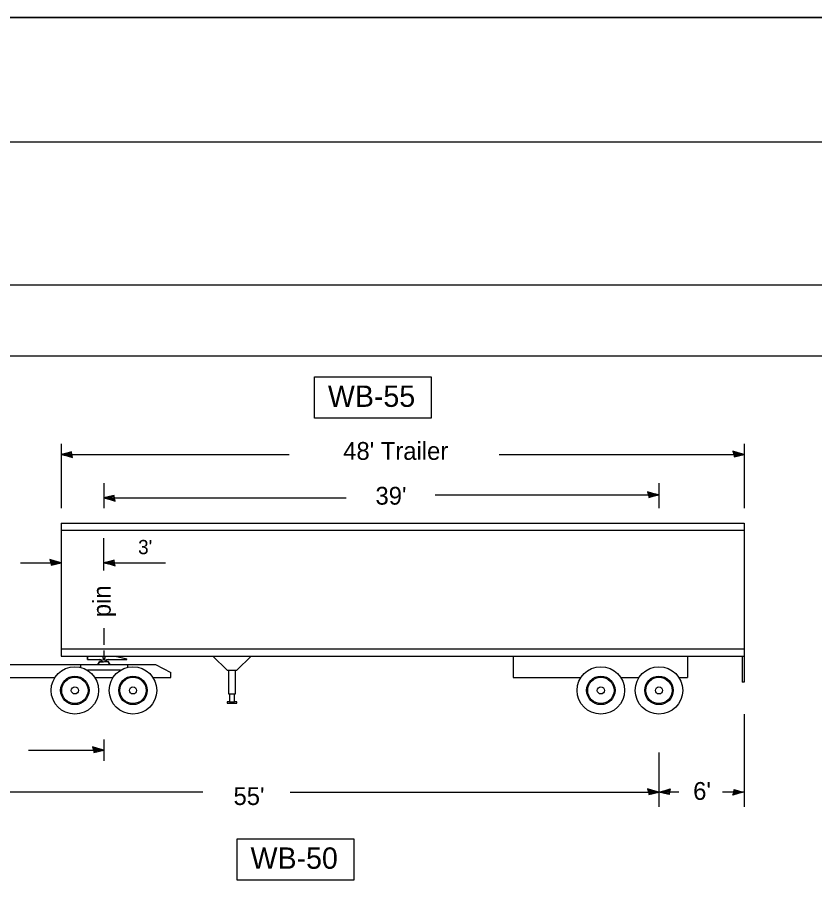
# Model space of a CAD drawing. Extents: x 2145173 to 2147094, y 2149363 to 2149822.
# Drawn here: x 2146606.5 to 2146670.6, y 2149732.5 to 2149802.8 of the extents above; entities that cross this region are included whole.
import ezdxf

# ---------------------------------------------------------------- set-up
doc = ezdxf.new("R2010")
doc.units = 0
for name, color, linetype in [('Design_EX_Roadway Dimensions', 7, 'Continuous'), ('Level 48', 7, 'Continuous'), ('Sheets_50 Reference Boundary', 7, 'Continuous'), ('Sheets_General Details', 7, 'Continuous'), ('Sheets_Printer Plotting Border', 7, 'Continuous'), ('Topo_Building', 7, 'Continuous')]:
    doc.layers.add(name, color=color, linetype=linetype)

msp = doc.modelspace()

# ---------------------------------------------------------------- linework, layer by layer
at = {"layer": 'Design_EX_Roadway Dimensions'}
for p, q in [((2146610.016, 2149768.497), (2146610.016, 2149763.316)), ((2146664.968, 2149768.497), (2146664.968, 2149763.316)), ((2146610.016, 2149767.639), (2146628.361, 2149767.639)), ((2146645.241, 2149767.639), (2146664.968, 2149767.639)), ((2146613.451, 2149765.31), (2146613.451, 2149763.318)), ((2146658.099, 2149765.31), (2146658.099, 2149763.318)), ((2146640.098, 2149764.374), (2146658.099, 2149764.374)), ((2146640.098, 2149764.374), (2146658.099, 2149764.374)), ((2146613.451, 2149764.133), (2146632.936, 2149764.133)), ((2146613.451, 2149758.308), (2146613.451, 2149760.889)), ((2146606.738, 2149758.922), (2146610.016, 2149758.922)), ((2146613.451, 2149758.922), (2146618.41, 2149758.922)), ((2146613.451, 2149753.669), (2146613.451, 2149752.316)), ((2146664.968, 2149746.748), (2146664.968, 2149739.281)), ((2146613.451, 2149744.721), (2146613.451, 2149743.004)), ((2146607.397, 2149743.863), (2146613.451, 2149743.863)), ((2146658.099, 2149743.659), (2146658.099, 2149739.281)), ((2146595.134, 2149740.488), (2146621.396, 2149740.488)), ((2146628.439, 2149740.481), (2146658.099, 2149740.481)), ((2146659.694, 2149740.481), (2146658.099, 2149740.481)), ((2146664.968, 2149740.481), (2146663.222, 2149740.481))]:
    msp.add_line(p, q, dxfattribs=at)
for points in [[(2146610.859, 2149767.618), (2146610.832, 2149767.842), (2146610.474, 2149767.744), (2146610.016, 2149767.639), (2146610.506, 2149767.517), (2146610.932, 2149767.384), (2146610.859, 2149767.618), (2146610.822, 2149767.765), (2146610.328, 2149767.636), (2146610.868, 2149767.467), (2146610.786, 2149767.659), (2146610.561, 2149767.632), (2146610.777, 2149767.572)], [(2146664.13, 2149767.659), (2146664.158, 2149767.435), (2146664.51, 2149767.533), (2146664.968, 2149767.639), (2146664.483, 2149767.76), (2146664.052, 2149767.893), (2146664.13, 2149767.659), (2146664.167, 2149767.513), (2146664.661, 2149767.641), (2146664.121, 2149767.81), (2146664.199, 2149767.618), (2146664.428, 2149767.645), (2146664.208, 2149767.705)], [(2146614.293, 2149764.113), (2146614.266, 2149764.339), (2146613.909, 2149764.238), (2146613.451, 2149764.133), (2146613.941, 2149764.014), (2146614.367, 2149763.881), (2146614.293, 2149764.113), (2146614.257, 2149764.261), (2146613.762, 2149764.133), (2146614.303, 2149763.964), (2146614.22, 2149764.156), (2146613.996, 2149764.129), (2146614.211, 2149764.069)], [(2146657.261, 2149764.394), (2146657.289, 2149764.17), (2146657.641, 2149764.268), (2146658.099, 2149764.374), (2146657.614, 2149764.495), (2146657.183, 2149764.628), (2146657.261, 2149764.394), (2146657.298, 2149764.248), (2146657.792, 2149764.376), (2146657.252, 2149764.545), (2146657.33, 2149764.353), (2146657.559, 2149764.38), (2146657.339, 2149764.44)], [(2146657.261, 2149764.394), (2146657.289, 2149764.17), (2146657.641, 2149764.268), (2146658.099, 2149764.374), (2146657.614, 2149764.495), (2146657.183, 2149764.628), (2146657.261, 2149764.394), (2146657.298, 2149764.248), (2146657.792, 2149764.376), (2146657.252, 2149764.545), (2146657.33, 2149764.353), (2146657.559, 2149764.38), (2146657.339, 2149764.44)], [(2146609.178, 2149758.942), (2146609.206, 2149758.716), (2146609.558, 2149758.817), (2146610.016, 2149758.922), (2146609.531, 2149759.041), (2146609.101, 2149759.174), (2146609.178, 2149758.942), (2146609.215, 2149758.794), (2146609.71, 2149758.922), (2146609.169, 2149759.091), (2146609.247, 2149758.899), (2146609.476, 2149758.926), (2146609.256, 2149758.986)], [(2146609.178, 2149758.942), (2146609.206, 2149758.716), (2146609.558, 2149758.817), (2146610.016, 2149758.922), (2146609.531, 2149759.041), (2146609.101, 2149759.174), (2146609.178, 2149758.942), (2146609.215, 2149758.794), (2146609.71, 2149758.922), (2146609.169, 2149759.091), (2146609.247, 2149758.899), (2146609.476, 2149758.926), (2146609.256, 2149758.986)], [(2146614.293, 2149758.899), (2146614.266, 2149759.123), (2146613.909, 2149759.027), (2146613.451, 2149758.922), (2146613.941, 2149758.801), (2146614.367, 2149758.665), (2146614.293, 2149758.899), (2146614.257, 2149759.048), (2146613.762, 2149758.92), (2146614.303, 2149758.748), (2146614.22, 2149758.94), (2146613.996, 2149758.913), (2146614.211, 2149758.853)], [(2146612.613, 2149743.883), (2146612.64, 2149743.659), (2146612.993, 2149743.757), (2146613.451, 2149743.863), (2146612.965, 2149743.984), (2146612.535, 2149744.117), (2146612.613, 2149743.883), (2146612.65, 2149743.737), (2146613.144, 2149743.865), (2146612.604, 2149744.035), (2146612.682, 2149743.842), (2146612.911, 2149743.87), (2146612.691, 2149743.929)], [(2146657.261, 2149740.504), (2146657.289, 2149740.279), (2146657.641, 2149740.376), (2146658.099, 2149740.481), (2146657.614, 2149740.602), (2146657.183, 2149740.737), (2146657.261, 2149740.504), (2146657.298, 2149740.355), (2146657.792, 2149740.483), (2146657.252, 2149740.655), (2146657.33, 2149740.463), (2146657.559, 2149740.49), (2146657.339, 2149740.55)], [(2146658.942, 2149740.504), (2146658.914, 2149740.277), (2146658.557, 2149740.376), (2146658.099, 2149740.481), (2146658.589, 2149740.6), (2146659.015, 2149740.735), (2146658.942, 2149740.504), (2146658.905, 2149740.353), (2146658.411, 2149740.481), (2146658.951, 2149740.653), (2146658.869, 2149740.46), (2146658.644, 2149740.488), (2146658.859, 2149740.547)], [(2146664.13, 2149740.458), (2146664.158, 2149740.685), (2146664.51, 2149740.586), (2146664.968, 2149740.481), (2146664.483, 2149740.362), (2146664.052, 2149740.227), (2146664.13, 2149740.458), (2146664.167, 2149740.609), (2146664.661, 2149740.481), (2146664.121, 2149740.309), (2146664.199, 2149740.502), (2146664.428, 2149740.474), (2146664.208, 2149740.415)]]:
    msp.add_lwpolyline(points, dxfattribs=at)
at = {"layer": 'Level 48'}
msp.add_lwpolyline([(2146414.15, 2149802.771), (2147094.15, 2149802.771), (2147094.15, 2149362.771), (2146414.15, 2149362.771)], close=True, dxfattribs=at)
at = {"layer": 'Sheets_50 Reference Boundary'}
msp.add_lwpolyline([(2146454.15, 2149792.767), (2147084.15, 2149792.767), (2147084.15, 2149392.771), (2146454.15, 2149392.771)], close=True, dxfattribs=at)
at = {"layer": 'Sheets_General Details'}
msp.add_line((2147094.15, 2149802.771), (2146414.15, 2149802.771), dxfattribs=at)
for points in [[(2146454.15, 2149792.771), (2147084.15, 2149792.771), (2147084.15, 2149372.771), (2146454.15, 2149372.771)], [(2146575.803, 2149781.285), (2146770.424, 2149781.285), (2146770.424, 2149655.354), (2146575.803, 2149655.354)], [(2146581.527, 2149775.561), (2146764.7, 2149775.561), (2146764.7, 2149661.078), (2146581.527, 2149661.078)]]:
    msp.add_lwpolyline(points, close=True, dxfattribs=at)
at = {"layer": 'Sheets_Printer Plotting Border'}
msp.add_lwpolyline([(2146414.15, 2149362.771), (2147094.15, 2149362.771), (2147094.15, 2149802.771), (2146414.15, 2149802.771)], close=True, dxfattribs=at)
at = {"layer": 'Topo_Building'}
for p, q in [((2146610.016, 2149762.111), (2146664.968, 2149762.111)), ((2146610.016, 2149762.111), (2146610.016, 2149751.423)), ((2146610.016, 2149762.111), (2146664.968, 2149762.111)), ((2146610.016, 2149762.111), (2146610.016, 2149751.423)), ((2146610.016, 2149761.534), (2146664.968, 2149761.534)), ((2146610.016, 2149761.534), (2146664.968, 2149761.534)), ((2146664.968, 2149762.111), (2146664.968, 2149751.423)), ((2146664.968, 2149762.111), (2146664.968, 2149751.423)), ((2146610.016, 2149752), (2146664.968, 2149752)), ((2146610.016, 2149752), (2146664.968, 2149752)), ((2146613.451, 2149751.865), (2146613.451, 2149751.423)), ((2146613.451, 2149751.865), (2146613.451, 2149751.423)), ((2146610.016, 2149751.423), (2146664.968, 2149751.423)), ((2146610.016, 2149751.423), (2146664.968, 2149751.423)), ((2146612.132, 2149751.146), (2146612.132, 2149751.41)), ((2146612.132, 2149751.41), (2146612.132, 2149751.146)), ((2146612.132, 2149751.146), (2146612.132, 2149751.41)), ((2146612.132, 2149751.41), (2146612.132, 2149751.146)), ((2146612.132, 2149751.146), (2146613.117, 2149751.146)), ((2146612.132, 2149751.146), (2146613.117, 2149751.146)), ((2146612.132, 2149751.146), (2146613.117, 2149751.146)), ((2146612.132, 2149751.146), (2146613.117, 2149751.146)), ((2146612.956, 2149750.741), (2146613.089, 2149750.965)), ((2146612.956, 2149750.741), (2146613.089, 2149750.965)), ((2146612.988, 2149750.741), (2146613.112, 2149750.956)), ((2146612.988, 2149750.741), (2146613.112, 2149750.956)), ((2146613.13, 2149750.993), (2146613.336, 2149750.993)), ((2146613.13, 2149750.993), (2146613.336, 2149750.993)), ((2146613.13, 2149750.965), (2146613.387, 2149750.965)), ((2146613.13, 2149750.965), (2146613.387, 2149750.965)), ((2146613.263, 2149751.078), (2146613.153, 2149750.993)), ((2146613.263, 2149751.078), (2146613.153, 2149750.993)), ((2146613.277, 2149750.993), (2146613.291, 2149751.039)), ((2146613.277, 2149750.993), (2146613.291, 2149751.039)), ((2146613.355, 2149751.423), (2146613.355, 2149751.254)), ((2146613.355, 2149751.423), (2146613.355, 2149751.254)), ((2146613.355, 2149751.254), (2146613.547, 2149751.254)), ((2146613.355, 2149751.254), (2146613.547, 2149751.254)), ((2146613.771, 2149750.965), (2146613.515, 2149750.965)), ((2146613.771, 2149750.965), (2146613.515, 2149750.965)), ((2146613.547, 2149751.254), (2146613.547, 2149751.423)), ((2146613.547, 2149751.254), (2146613.547, 2149751.423)), ((2146613.771, 2149750.993), (2146613.565, 2149750.993)), ((2146613.771, 2149750.993), (2146613.565, 2149750.993)), ((2146613.625, 2149750.993), (2146613.611, 2149751.039)), ((2146613.625, 2149750.993), (2146613.611, 2149751.039)), ((2146613.639, 2149751.078), (2146613.749, 2149750.993)), ((2146613.639, 2149751.078), (2146613.749, 2149750.993)), ((2146613.785, 2149751.146), (2146615.296, 2149751.146)), ((2146613.785, 2149751.146), (2146615.296, 2149751.146)), ((2146613.913, 2149750.741), (2146613.794, 2149750.956)), ((2146613.913, 2149750.741), (2146613.794, 2149750.956)), ((2146613.945, 2149750.741), (2146613.813, 2149750.965)), ((2146613.945, 2149750.741), (2146613.813, 2149750.965)), ((2146614.367, 2149751.423), (2146615.296, 2149751.199)), ((2146614.367, 2149751.423), (2146615.296, 2149751.199)), ((2146614.422, 2149751.41), (2146615.296, 2149751.199)), ((2146614.422, 2149751.41), (2146615.296, 2149751.199)), ((2146622.225, 2149751.423), (2146623.374, 2149750.283)), ((2146622.225, 2149751.423), (2146623.374, 2149750.283)), ((2146624.134, 2149750.283), (2146625.284, 2149751.423)), ((2146624.134, 2149750.283), (2146625.284, 2149751.423)), ((2146646.362, 2149751.421), (2146646.362, 2149749.69)), ((2146646.362, 2149751.421), (2146646.362, 2149749.69)), ((2146660.389, 2149751.421), (2146660.389, 2149749.69)), ((2146660.389, 2149751.421), (2146660.389, 2149749.69)), ((2146664.781, 2149751.423), (2146664.781, 2149749.33)), ((2146664.781, 2149751.423), (2146664.781, 2149749.33)), ((2146664.968, 2149751.423), (2146664.968, 2149749.33)), ((2146664.968, 2149751.423), (2146664.968, 2149749.33)), ((2146603.198, 2149750.741), (2146617.609, 2149750.741)), ((2146603.198, 2149750.741), (2146617.609, 2149750.741)), ((2146611.56, 2149750.741), (2146611.56, 2149750.512)), ((2146611.56, 2149750.741), (2146611.56, 2149750.512)), ((2146614.783, 2149750.278), (2146612.118, 2149750.278)), ((2146614.783, 2149750.278), (2146612.118, 2149750.278)), ((2146615.347, 2149750.741), (2146615.347, 2149750.512)), ((2146615.347, 2149750.741), (2146615.347, 2149750.512)), ((2146617.609, 2149750.741), (2146618.841, 2149750.104)), ((2146617.609, 2149750.741), (2146618.841, 2149750.104)), ((2146623.374, 2149750.283), (2146624.134, 2149750.283)), ((2146623.374, 2149750.283), (2146624.134, 2149750.283)), ((2146623.47, 2149750.283), (2146623.47, 2149748.373)), ((2146623.47, 2149750.283), (2146623.47, 2149748.373)), ((2146624.038, 2149748.373), (2146624.038, 2149750.283)), ((2146624.038, 2149748.373), (2146624.038, 2149750.283)), ((2146603.482, 2149749.697), (2146609.515, 2149749.697)), ((2146603.482, 2149749.697), (2146609.515, 2149749.697)), ((2146612.714, 2149749.697), (2146614.188, 2149749.697)), ((2146612.714, 2149749.697), (2146614.188, 2149749.697)), ((2146617.389, 2149749.697), (2146618.841, 2149749.697)), ((2146617.389, 2149749.697), (2146618.841, 2149749.697)), ((2146618.841, 2149749.697), (2146618.841, 2149750.104)), ((2146618.841, 2149749.697), (2146618.841, 2149750.104)), ((2146646.362, 2149749.69), (2146651.826, 2149749.69)), ((2146646.362, 2149749.69), (2146651.826, 2149749.69)), ((2146655.031, 2149749.69), (2146656.497, 2149749.69)), ((2146655.031, 2149749.69), (2146656.497, 2149749.69)), ((2146659.702, 2149749.69), (2146660.389, 2149749.69)), ((2146659.702, 2149749.69), (2146660.389, 2149749.69)), ((2146664.968, 2149749.33), (2146664.781, 2149749.33)), ((2146664.968, 2149749.33), (2146664.781, 2149749.33)), ((2146623.47, 2149748.373), (2146624.038, 2149748.373)), ((2146623.47, 2149748.373), (2146624.038, 2149748.373)), ((2146623.567, 2149748.373), (2146623.567, 2149747.732)), ((2146623.567, 2149748.373), (2146623.567, 2149747.732)), ((2146623.947, 2149747.732), (2146623.947, 2149748.373)), ((2146623.947, 2149747.732), (2146623.947, 2149748.373)), ((2146623.567, 2149747.732), (2146623.374, 2149747.732)), ((2146623.374, 2149747.732), (2146623.374, 2149747.641)), ((2146623.567, 2149747.732), (2146623.374, 2149747.732)), ((2146623.374, 2149747.732), (2146623.374, 2149747.641)), ((2146623.374, 2149747.641), (2146624.134, 2149747.641)), ((2146623.374, 2149747.641), (2146624.134, 2149747.641)), ((2146623.567, 2149747.732), (2146623.947, 2149747.732)), ((2146623.567, 2149747.732), (2146623.947, 2149747.732)), ((2146624.134, 2149747.732), (2146623.947, 2149747.732)), ((2146624.134, 2149747.732), (2146623.947, 2149747.732)), ((2146624.134, 2149747.641), (2146624.134, 2149747.732)), ((2146624.134, 2149747.641), (2146624.134, 2149747.732))]:
    msp.add_line(p, q, dxfattribs=at)
for points in [[(2146630.402, 2149773.87), (2146639.776, 2149773.87), (2146639.776, 2149770.552), (2146630.402, 2149770.552)], [(2146624.181, 2149736.725), (2146633.555, 2149736.725), (2146633.555, 2149733.407), (2146624.181, 2149733.407)]]:
    msp.add_lwpolyline(points, close=True, dxfattribs=at)
for centre, radius in [((2146613.451, 2149751.15), 0.0572), ((2146613.451, 2149751.15), 0.0572), ((2146611.114, 2149748.656), 1.908), ((2146611.114, 2149748.656), 1.908), ((2146615.789, 2149748.656), 1.908), ((2146615.789, 2149748.656), 1.908), ((2146653.426, 2149748.656), 1.908), ((2146653.426, 2149748.656), 1.908), ((2146658.1, 2149748.656), 1.908), ((2146658.1, 2149748.656), 1.908), ((2146611.114, 2149748.656), 1.145), ((2146611.114, 2149748.656), 1.145), ((2146611.114, 2149748.656), 1.059), ((2146611.114, 2149748.656), 1.059), ((2146615.789, 2149748.656), 1.145), ((2146615.789, 2149748.656), 1.145), ((2146615.789, 2149748.656), 1.059), ((2146615.789, 2149748.656), 1.059), ((2146653.426, 2149748.656), 1.145), ((2146653.426, 2149748.656), 1.145), ((2146653.426, 2149748.656), 1.059), ((2146653.426, 2149748.656), 1.059), ((2146658.1, 2149748.656), 1.145), ((2146658.1, 2149748.656), 1.145), ((2146658.1, 2149748.656), 1.059), ((2146658.1, 2149748.656), 1.059), ((2146611.114, 2149748.656), 0.286), ((2146611.114, 2149748.656), 0.286), ((2146615.789, 2149748.656), 0.286), ((2146615.789, 2149748.656), 0.286), ((2146653.426, 2149748.656), 0.286), ((2146653.426, 2149748.656), 0.286), ((2146658.1, 2149748.656), 0.286), ((2146658.1, 2149748.656), 0.286)]:
    msp.add_circle(centre, radius, dxfattribs=at)
for centre, radius, start, end in [((2146613.13, 2149750.942), 0.0492, 90, 149.74356), ((2146613.13, 2149750.942), 0.0492, 90, 149.74356), ((2146613.13, 2149750.942), 0.024, 90, 149.74356), ((2146613.13, 2149750.942), 0.024, 90, 149.74356), ((2146613.116, 2149750.952), 0.195, 30.5855, 90), ((2146613.116, 2149750.952), 0.195, 30.5855, 90), ((2146613.451, 2149751.15), 0.195, 210.79031, 270), ((2146613.451, 2149751.15), 0.195, 210.79031, 270), ((2146613.451, 2149751.15), 0.195, 270, 329.20969), ((2146613.451, 2149751.15), 0.195, 270, 329.20969), ((2146613.786, 2149750.952), 0.195, 90, 149.4145), ((2146613.786, 2149750.952), 0.195, 90, 149.4145), ((2146613.771, 2149750.942), 0.0492, 30.25644, 90), ((2146613.771, 2149750.942), 0.0492, 30.25644, 90), ((2146613.771, 2149750.942), 0.024, 30.25644, 90), ((2146613.771, 2149750.942), 0.024, 30.25644, 90), ((2146615.265, 2149751.173), 0.0401, 318.50353, 43.35845), ((2146615.265, 2149751.173), 0.0401, 318.50353, 43.35845)]:
    msp.add_arc(centre, radius, start, end, dxfattribs=at)

# ---------------------------------------------------------------- texts
at = {"layer": 'Design_EX_Roadway Dimensions'}
for s, height, p in [("48' Trailer", 1.43104, (2146632.702, 2149767.199)), ("39'", 1.431, (2146635.298, 2149763.595)), ("3'", 1.1448, (2146616.198, 2149759.613)), ("6'", 1.431, (2146660.853, 2149739.856)), ("55'", 1.431, (2146623.877, 2149739.441))]:
    msp.add_text(s, height=height, dxfattribs=at).set_placement(p)
msp.add_text('pin', height=1.431, rotation=90, dxfattribs=at).set_placement((2146613.996, 2149754.546))
at = {"layer": 'Topo_Building'}
for s, p in [('WB-55', (2146631.471, 2149771.458)), ('WB-50', (2146625.25, 2149734.313))]:
    msp.add_text(s, height=1.7172, dxfattribs=at).set_placement(p)

doc.saveas('drawing.dxf')
